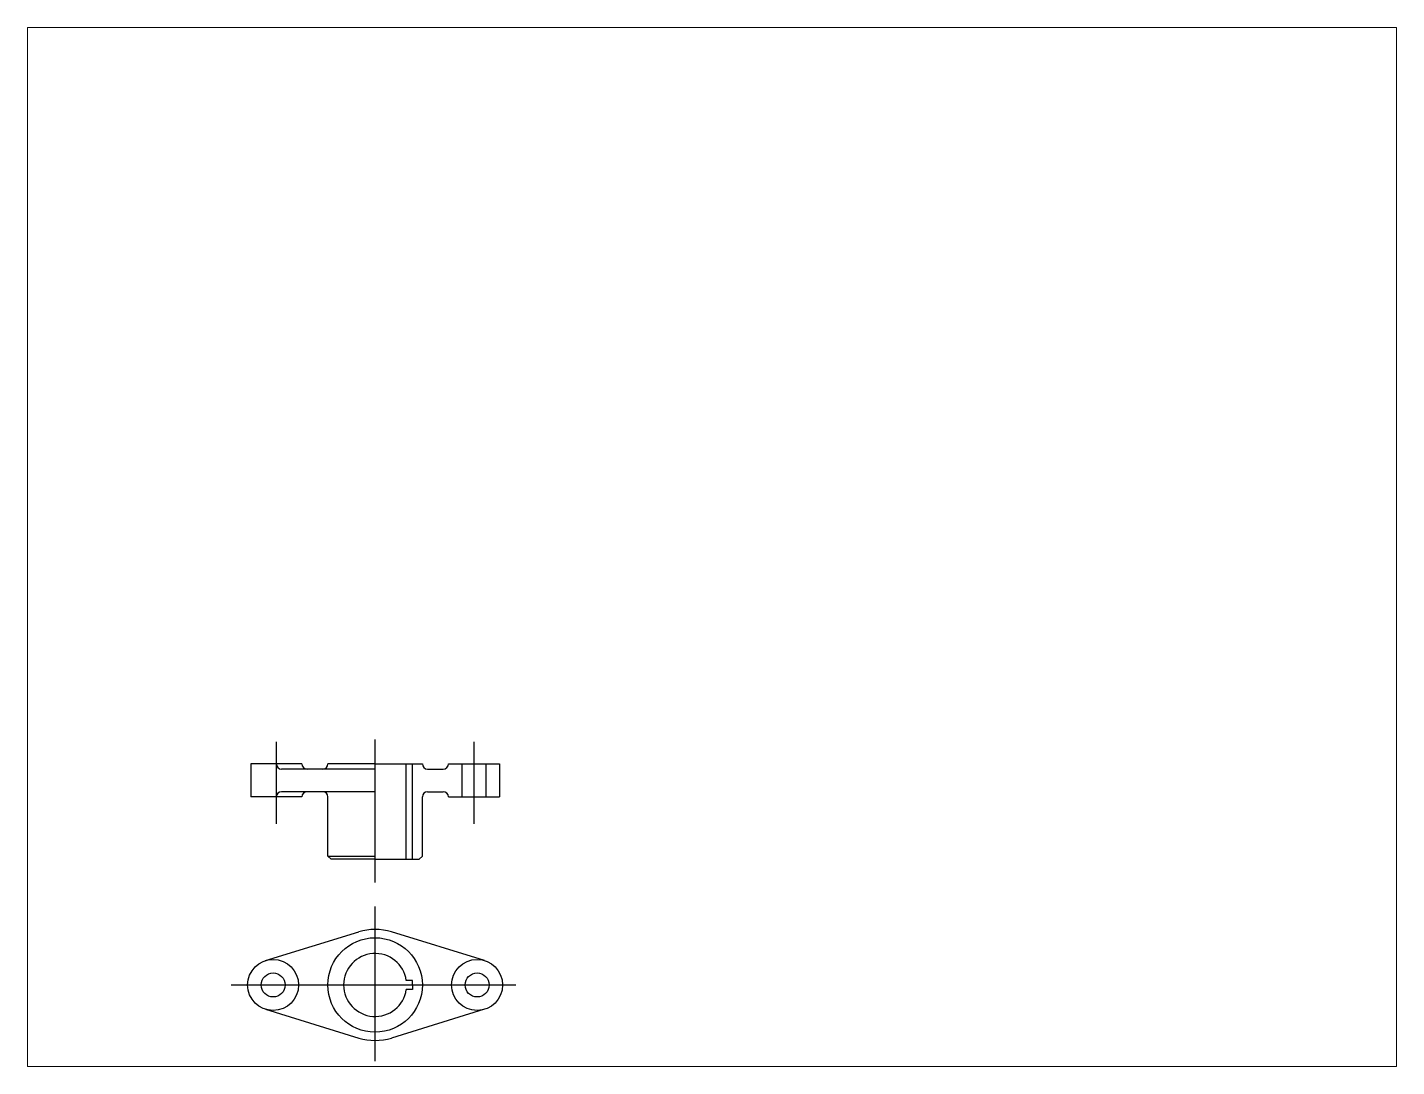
# Paper-space layout 'Presentación1' of a CAD drawing. Header units: millimetres. Extents: x 26 to 231, y 20 to 176.
# The model-space entities are those that its viewports show. They can reach past a viewport. Long polylines and large blocks are cut down to what shows.
import ezdxf

# ---------------------------------------------------------------- set-up
doc = ezdxf.new("R2010")
doc.units = ezdxf.units.MM
doc.linetypes.add('ACAD_ISO04W100', pattern=[30, 24, -3, 0, -3])
doc.layers.add('ejes', color=3, linetype='ACAD_ISO04W100')

msp = doc.modelspace()

# ---------------------------------------------------------------- linework, layer by layer
for p, q in [((2969.2, 2105.67), (2969.2, 2105.67)), ((2920.32, 2089.32), (2886.32, 2089.32)), ((2886.32, 2089.32), (2886.32, 2067.32)), ((2903.32, 2089.32), (2903.32, 2089.32)), ((2969.2, 2085.82), (2906.82, 2085.82)), ((2920.32, 2089.32), (2920.32, 2089.32)), ((2934.2, 2085.82), (2923.82, 2085.82)), ((2969.2, 2089.32), (2937.7, 2089.32)), ((2969.2, 2089.32), (3000.7, 2089.32)), ((2969.2, 2089.32), (2969.2, 2089.32)), ((2989.98, 2025.82), (2989.98, 2089.32)), ((2994.2, 2025.82), (2994.2, 2089.32)), ((3004.2, 2085.82), (3014.58, 2085.82)), ((3018.08, 2089.32), (3018.08, 2089.32)), ((3018.08, 2089.32), (3052.08, 2089.32)), ((3027.08, 2089.32), (3027.08, 2067.32)), ((3043.08, 2089.32), (3043.08, 2067.32)), ((3052.08, 2089.32), (3052.08, 2067.32)), ((2920.32, 2067.32), (2886.32, 2067.32)), ((2903.32, 2067.32), (2903.32, 2067.32)), ((2969.2, 2070.82), (2906.82, 2070.82)), ((2934.2, 2070.82), (2923.82, 2070.82)), ((2937.7, 2027.94), (2937.7, 2067.32)), ((3000.7, 2027.94), (3000.7, 2067.32)), ((3004.2, 2070.82), (3014.58, 2070.82)), ((3018.08, 2067.32), (3052.08, 2067.32)), ((2939.82, 2025.82), (2937.7, 2027.94)), ((2937.7, 2027.94), (2969.2, 2027.94)), ((2998.58, 2025.82), (3000.7, 2027.94)), ((2969.2, 2025.82), (2939.82, 2025.82)), ((2969.2, 2025.82), (2998.58, 2025.82)), ((2896.2, 1958.22), (2958.32, 1977.34)), ((3042.2, 1958.22), (2980.08, 1977.34)), ((2994.2, 1944.97), (2989.98, 1944.97)), ((2994.2, 1941.97), (2994.2, 1944.97)), ((2994.2, 1938.97), (2989.98, 1938.97)), ((2994.2, 1941.97), (2994.2, 1938.97)), ((2896.2, 1925.73), (2958.32, 1906.61)), ((3042.2, 1925.73), (2980.08, 1906.61))]:
    msp.add_line(p, q)
for centre, radius in [((2969.2, 1941.97), 31.5), ((2901.2, 1941.97), 17), ((3037.2, 1941.97), 17), ((2901.2, 1941.97), 8), ((3037.2, 1941.97), 8)]:
    msp.add_circle(centre, radius)
for centre, radius, start, end in [((2906.82, 2089.32), 3.5, 180, 270), ((2923.82, 2089.32), 3.5, 180, 270), ((2934.2, 2089.32), 3.5, 270, 0), ((3004.2, 2089.32), 3.5, 180, 270), ((3014.58, 2089.32), 3.5, 270, 0), ((2906.82, 2067.32), 3.5, 90, 180), ((2923.82, 2067.32), 3.5, 90, 180), ((2934.2, 2067.32), 3.5, 0, 90), ((3004.2, 2067.32), 3.5, 90, 180), ((3014.58, 2067.32), 3.5, 360, 90), ((2969.2, 1941.97), 37, 72.89536, 107.10464), ((2969.2, 1941.97), 21, 8.21321, 351.78679), ((2969.2, 1941.97), 37, 252.89536, 287.10464)]:
    msp.add_arc(centre, radius, start, end)
at = {"layer": 'ejes'}
for p, q in [((2903.32, 2104.06), (2903.32, 2049.42)), ((2969.2, 2010.27), (2969.2, 2105.67)), ((3035.08, 2104.06), (3035.08, 2049.42)), ((2969.2, 1891.2), (2969.2, 1994.38)), ((2873.27, 1941.97), (2969.2, 1941.97)), ((2969.2, 1941.97), (3063.14, 1941.97))]:
    msp.add_line(p, q, dxfattribs=at)

psp = doc.layouts.new('Presentación1')

# ---------------------------------------------------------------- viewports
at = {"layer": '0'}
psp.add_viewport(center=(128.5, 97.5), size=(205.6, 156), view_center_point=(3193.86, 2233.96), view_height=692.8337, dxfattribs=at)

doc.saveas('drawing.dxf')
